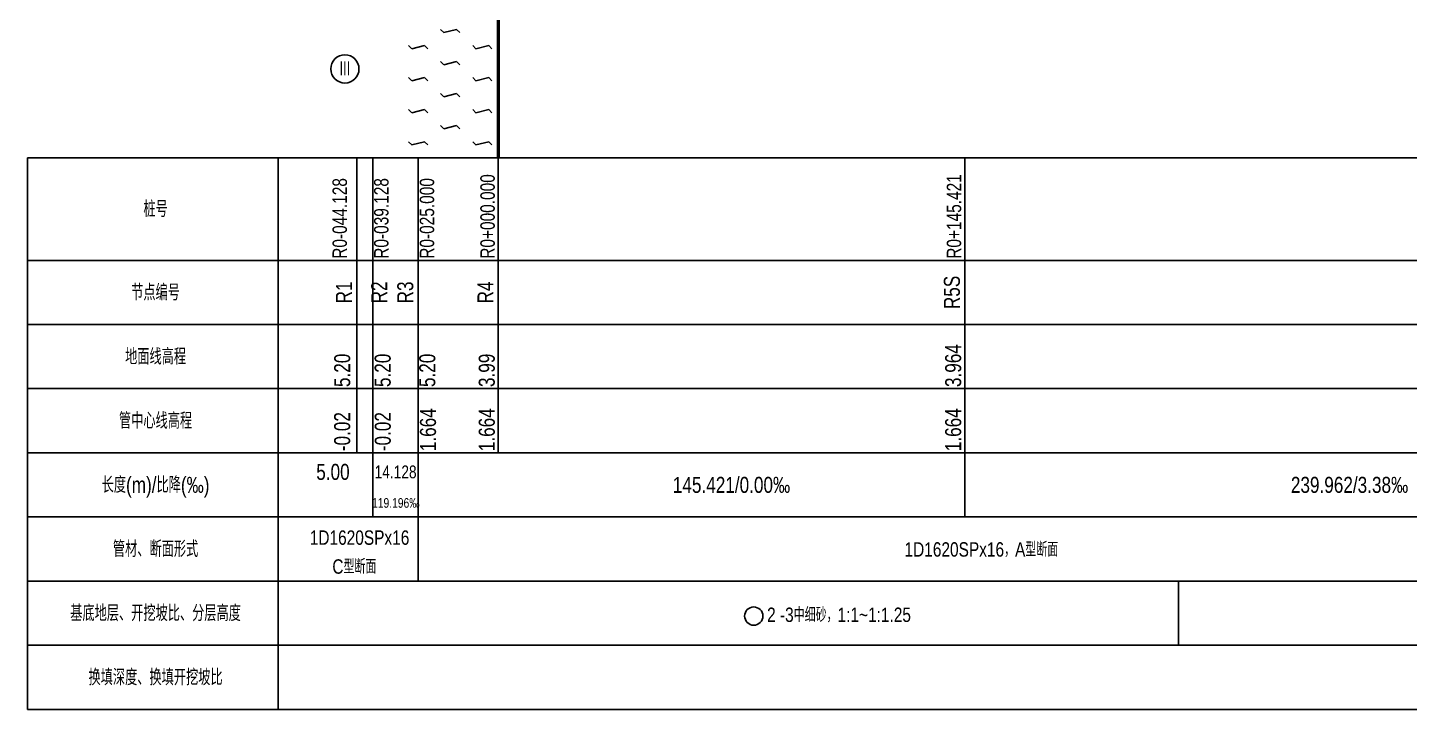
# Model space of a CAD drawing. Extents: x 525858 to 564773, y 2370984 to 2400075.
# Drawn here: x 550767.9 to 551198.7, y 2390428.7 to 2390641.2 of the extents above; entities that cross this region are included whole.
import ezdxf
from ezdxf.enums import TextEntityAlignment as Align

# ---------------------------------------------------------------- set-up
doc = ezdxf.new("R2010")
doc.units = 0
doc.linetypes.add('ZK', pattern=[20, 10, 0, 10])
for name, color, linetype in [('tab', 9, 'CONTINUOUS'), ('wipeout', 255, 'CONTINUOUS'), ('地形剖面', 4, 'CONTINUOUS'), ('布局裁图', 3, 'CONTINUOUS'), ('水工平面管线标注', 3, 'CONTINUOUS')]:
    doc.layers.add(name, color=color, linetype=linetype)
doc.styles.add('SIMP1', font='simp1.shx', dxfattribs={"width": 0.8, "bigfont": 'hz.shx'})

msp = doc.modelspace()

# ---------------------------------------------------------------- hatches: boundary and pattern name
at = {"layer": '地形剖面'}
h = msp.add_hatch(dxfattribs=at)
h.set_pattern_fill('B001', color=55, scale=20, style=0, pattern_type=2)
h.set_pattern_definition([(315, (550911.671, 2390585.662), (-20, 4e-15), [1.4142, -26.87]), (14.036, (550907.6713, 2390584.6623), (-20, 2e-05), [4.123, -78.339]), (315, (550906.671, 2390585.662), (-20, 4e-15), [1.4142, -26.87]), (315, (550911.671, 2390575.662), (-20, 4e-15), [1.4142, -26.87]), (14.036, (550907.6713, 2390574.6623), (-20, 2e-05), [4.123, -78.339]), (315, (550906.671, 2390575.662), (-20, 4e-15), [1.4142, -26.87]), (315, (550901.671, 2390570.662), (4e-15, 20), [1.4142, -26.87]), (14.036, (550897.6713, 2390569.6623), (-20, 2e-05), [4.123, -78.339]), (315, (550896.671, 2390570.662), (-20, 4e-15), [1.4142, -26.87]), (315, (550901.671, 2390580.662), (-20, 4e-15), [1.4142, -26.87]), (14.036, (550897.6713, 2390579.6623), (-20, 2e-05), [4.123, -78.339]), (315, (550896.671, 2390580.662), (-20, 4e-15), [1.4142, -26.87])])
h.paths.add_polyline_path([(550914.351295, 2390654.262316), (550914.351295, 2390548.262316), (550884.351295, 2390548.262316), (550884.351295, 2390654.262316)])

# ---------------------------------------------------------------- linework, layer by layer
at = {"layer": 'tab', "linetype": 'Continuous', "lineweight": -3}
msp.add_lwpolyline([(550767.934025, 2390600.672316), (550767.934025, 2390428.672316)], dxfattribs=at)
at = {"layer": '地形剖面', "color": 55, "linetype": 'ZK', "const_width": 1}
msp.add_lwpolyline([(550914.671295, 2390904.262316), (550914.671295, 2390548.262316)], dxfattribs=at)
at = {"layer": '地形剖面', "color": 55}
msp.add_circle((550866.832204, 2390628.353883), 4.4, dxfattribs=at)

# ---------------------------------------------------------------- texts
at = {"layer": 'tab', "color": 3, "linetype": 'Continuous', "lineweight": -3, "style": 'SIMP1', "width": 0.8}
for s, p in [('桩号', (550807.822002, 2390584.672316)), ('节点编号', (550807.822002, 2390558.672316)), ('地面线高程', (550807.822002, 2390538.672316)), ('管中心线高程', (550807.822002, 2390518.672316)), ('长度(m)/比降(‰)', (550807.822002, 2390498.672316)), ('管材、断面形式', (550807.822002, 2390478.672316)), ('基底地层、开挖坡比、分层高度', (550807.822002, 2390458.672316)), ('换填深度、换填开挖坡比', (550807.822002, 2390438.672316))]:
    msp.add_text(s, height=5, dxfattribs=at).set_placement(p, align=Align.MIDDLE_CENTER)
at = {"layer": '地形剖面', "color": 55, "style": 'SIMP1', "width": 0.8}
msp.add_text('Ⅲ', height=5, dxfattribs=at).set_placement((550866.832204, 2390628.353883), align=Align.MIDDLE)

# ---------------------------------------------------------------- next in the draw order: wipeouts: each hides what was drawn before it
at = {"linetype": 'Continuous', "lineweight": -3}
msp.add_wipeout([(550845.99349, 2390600.672316), (563560.805874, 2390600.672316), (563560.805874, 2390428.672316), (550845.99349, 2390428.672316)], dxfattribs=at).dxf.layer = 'wipeout'

# ---------------------------------------------------------------- next in the draw order: linework, layer by layer
at = {"layer": 'tab', "linetype": 'Continuous', "lineweight": -3}
for points in [[(550767.934025, 2390600.672316), (563560.805874, 2390600.672316)], [(550845.99349, 2390600.672316), (550845.99349, 2390428.672316)], [(550870.539793, 2390600.672316), (550870.539793, 2390508.672316)], [(550875.539793, 2390600.672316), (550875.539793, 2390488.672316)], [(550889.671874, 2390600.672316), (550889.671874, 2390488.672316)], [(550914.671874, 2390600.672316), (550914.671874, 2390508.672316)], [(551060.092874, 2390600.672316), (551060.092874, 2390508.672316)], [(550767.934025, 2390568.672316), (563560.805874, 2390568.672316)], [(550767.934025, 2390548.672316), (563560.805874, 2390548.672316)], [(550767.934025, 2390528.672316), (563560.805874, 2390528.672316)], [(550767.934025, 2390508.672316), (563560.805874, 2390508.672316)], [(551060.092874, 2390508.672316), (551060.092874, 2390488.672316)], [(550767.934025, 2390488.672316), (563560.805874, 2390488.672316)], [(550889.671874, 2390488.672316), (550889.671874, 2390468.672316)], [(550767.934025, 2390468.672316), (563560.805874, 2390468.672316)], [(551126.746684, 2390468.672316), (551126.746684, 2390448.672316)], [(550767.934025, 2390448.672316), (563560.805874, 2390448.672316)], [(550852.671874, 2390448.672316), (563560.806355, 2390448.672316)], [(550767.934025, 2390428.672316), (563560.805874, 2390428.672316)]]:
    msp.add_lwpolyline(points, dxfattribs=at)
for points in [[(550889.671874, 2390498.672316, 0, 1, 0), (550892.671874, 2390498.672316, 0, 0, 0), (550967.382374, 2390498.672316, 0, 0, 0)], [(551060.092874, 2390498.672316, 0, 1, 0), (551057.092874, 2390498.672316, 0, 0, 0), (551007.382374, 2390498.672316, 0, 0, 0)], [(551060.092874, 2390498.672316, 0, 1, 0), (551063.092874, 2390498.672316, 0, 0, 0), (551160.073374, 2390498.672316, 0, 0, 0)]]:
    msp.add_lwpolyline(points, format="xyseb", dxfattribs=at)
at = {"layer": '布局裁图', "linetype": 'Continuous', "lineweight": -3}
msp.add_lwpolyline([(550845.99349, 2390600.672316), (563560.805874, 2390600.672316), (563560.805874, 2390428.672316), (550845.99349, 2390428.672316)], close=True, dxfattribs=at)
at = {"layer": '水工平面管线标注', "linetype": 'Continuous', "lineweight": -3}
msp.add_circle((550994.327849, 2390457.76094), 2.843946, dxfattribs=at)

# ---------------------------------------------------------------- next in the draw order: texts
at = {"layer": 'tab', "color": 3, "linetype": 'Continuous', "lineweight": -3, "style": 'SIMP1', "width": 0.8}
for s, height, p in [('R0+000.000', 4.5, (550913.571874, 2390569.172316)), ('R0+145.421', 4.5, (551058.992874, 2390569.172316)), ('R0-044.128', 4.5, (550867.48046, 2390569.172316)), ('R0-039.128', 4.5, (550880.446808, 2390569.172316)), ('R0-025.000', 4.5, (550894.680921, 2390569.172316)), ('5.20', 5, (550868.509734, 2390529.172316)), ('5.20', 5, (550881.124623, 2390529.172316)), ('5.20', 5, (550895.032381, 2390529.172316)), ('3.99', 5, (550913.571874, 2390529.172316)), ('3.964', 5, (551058.992874, 2390529.172316)), ('1.664', 5, (550895.250822, 2390509.172316)), ('1.664', 5, (550913.571874, 2390509.172316)), ('1.664', 5, (551058.992874, 2390509.172316)), ('-0.02', 5, (550868.497182, 2390509.172316)), ('-0.02', 5, (550881.149727, 2390509.172316))]:
    msp.add_text(s, height=height, rotation=89.99999845, dxfattribs=at).set_placement(p)
for s, p in [('R1', (550870.539793, 2390558.672316)), ('R2', (550881.545155, 2390558.672316)), ('R3', (550889.671874, 2390558.672316)), ('R4', (550914.671874, 2390558.672316)), ('R5S', (551060.092874, 2390558.672316))]:
    msp.add_text(s, height=5, rotation=89.99999845, dxfattribs=at).set_placement(p, align=Align.BOTTOM_CENTER)
for s, height, p in [('5.00', 5, (550863.126201, 2390502.71757)), ('14.128', 4, (550882.657312, 2390502.71757)), ('145.421/0.00‰', 5, (550987.382374, 2390498.672316)), ('239.962/3.38‰', 5, (551180.073374, 2390498.672316)), ('119.196‰', 3, (550882.720431, 2390493.036028)), ('119.196‰', 3, (550882.720431, 2390493.036028)), ('1D1620SPx16', 4.5, (550871.413877, 2390482.228356)), ('1D1620SPx16，A型断面', 4.5, (551065.29171, 2390478.540625)), ('C型断面', 4.5, (550869.807204, 2390473.208385))]:
    msp.add_text(s, height=height, dxfattribs=at).set_placement(p, align=Align.MIDDLE_CENTER)
at = {"layer": '水工平面管线标注', "linetype": 'Continuous', "lineweight": -3, "style": 'SIMP1', "width": 0.8}
msp.add_text('2 -3中细砂，1:1~1:1.25', height=4.5, dxfattribs=at).set_placement((551020.900093, 2390458.176724), align=Align.MIDDLE_CENTER)

doc.saveas('drawing.dxf')
